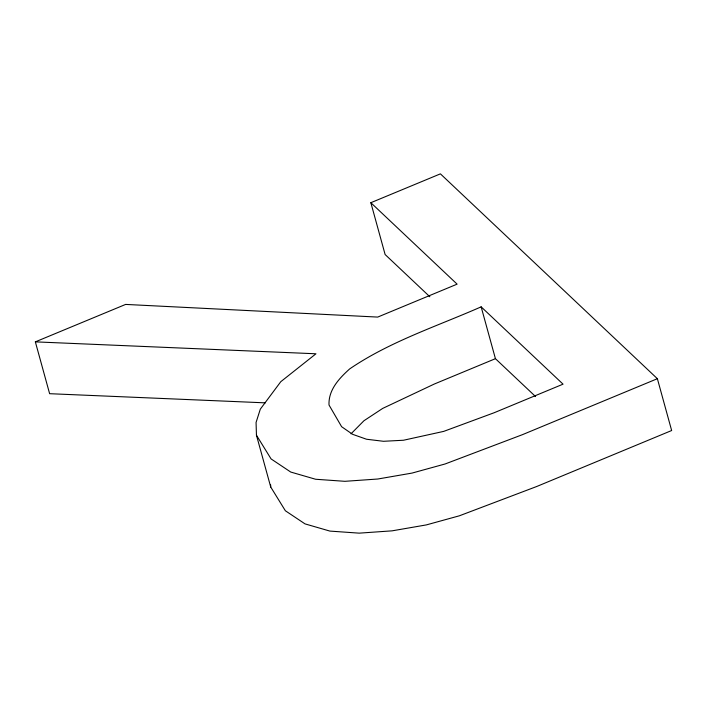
<?xml version="1.0" encoding="UTF-8"?>
<svg xmlns="http://www.w3.org/2000/svg" width="707" height="707" viewBox="0 0 707 707"><rect width="100%" height="100%" fill="white"/><g stroke="black" fill="none" stroke-linecap="round" stroke-linejoin="round"><path stroke-width="1.06" d="M351.017 433.824L363.955 420.736L382.734 408.39L434.301 384.034L495.43 358.679L535.57 396.574M35.35 341.861L125.634 304.417L377.715 317.081L457.111 284.152L370.848 202.706L440.408 173.851L657.377 378.705L671.65 430.528L536.746 486.487L459.356 515.81L426.321 524.912L392.093 530.842L359.2 533.149L329.913 531.09L305.026 523.887L285.363 510.754L270.728 487.026L256.447 435.203L256.067 422.459L260.317 409.141L280.794 381.683L315.967 353.783L35.35 341.861L49.623 393.693L265.311 402.849M481.149 306.847C436.908 326.325 389.884 341.499 349.682 368.904C339.21 378.325 328.313 389.875 329.011 405.005L341.622 426.701L352.59 434.31L366.535 439.241L383.494 441.292L403.494 440.24L443.678 431.394L494.184 412.729L563.046 384.166L481.149 306.847L495.43 358.679M657.377 378.705L522.473 434.655L445.074 463.986L412.048 473.08L377.821 479.01L344.928 481.317L315.631 479.258L290.754 472.055L271.09 458.931L256.447 435.203M429.847 296.763L385.121 254.529L370.848 202.706M270.657 484.905L270.728 487.026"/></g></svg>
